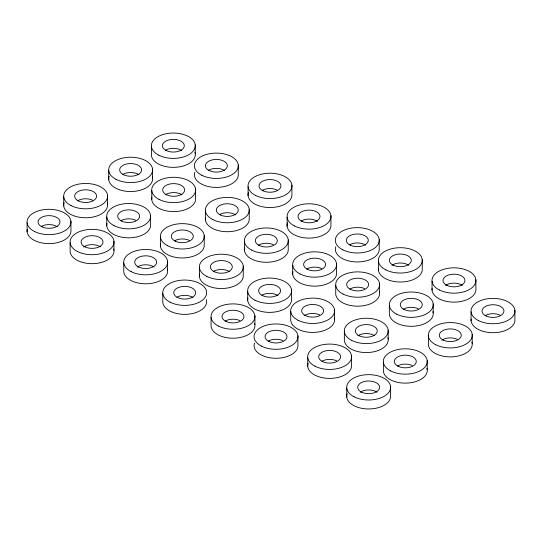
<?xml version="1.0" encoding="UTF-8"?>
<svg xmlns="http://www.w3.org/2000/svg" width="542" height="542" viewBox="0 0 542 542"><rect width="100%" height="100%" fill="white"/><g stroke="black" fill="none" stroke-linecap="round" stroke-linejoin="round"><path stroke-width="0.81" d="M514.9 310.288L514.9 319.252A21.958 12.676 0 0 1 492.888 332.7A21.958 12.676 0 0 1 471.079 319.143M475.883 279.726L475.883 288.69A21.958 12.676 0 0 1 453.864 302.138A21.958 12.676 0 0 1 432.062 288.574M472.211 334.475L472.211 343.438M471.066 311.833L471.066 320.796M433.193 303.906L433.193 312.87M432.049 281.271L432.049 290.234M428.383 336.02L428.383 344.983A21.958 12.676 0 0 0 452.78 356.805A21.958 12.676 0 0 0 471.953 342.124M427.211 360.715L427.211 369.678M422.252 259.598L422.252 268.561A21.958 12.676 0 0 1 400.233 282.009A21.958 12.676 0 0 1 378.431 268.446M390.586 386.548L390.586 395.511A21.958 12.676 0 0 1 367.13 408.932A21.958 12.676 0 0 1 347.151 393.756M389.359 305.451L389.359 314.414A21.958 12.676 0 0 0 413.756 326.237A21.958 12.676 0 0 0 432.929 311.555M388.187 330.146L388.187 339.109M383.377 362.259L383.377 371.223A21.958 12.676 0 0 0 407.774 383.045A21.958 12.676 0 0 0 426.954 368.364M379.563 283.778L379.563 292.741M379.217 239.544L379.217 248.507A21.958 12.676 0 0 1 355.769 261.922A21.958 12.676 0 0 1 335.789 246.745M378.418 261.142L378.418 270.106M351.562 355.986L351.562 364.949A21.958 12.676 0 0 1 328.113 378.363A21.958 12.676 0 0 1 308.134 363.187M346.751 388.092L346.751 397.056M344.36 331.69L344.36 340.654A21.958 12.676 0 0 0 368.756 352.476A21.958 12.676 0 0 0 387.93 337.795M336.528 263.724L336.528 272.687A21.958 12.676 0 0 1 313.791 286.129A21.958 12.676 0 0 1 292.856 271.745M335.728 285.322L335.728 294.286A21.958 12.676 0 0 0 360.125 306.108A21.958 12.676 0 0 0 379.305 291.427M334.563 310.017L334.563 318.981M330.932 215.689L330.932 224.652A21.958 12.676 0 0 1 307.483 238.073A21.958 12.676 0 0 1 287.497 222.898M307.734 357.53L307.734 366.494M297.931 335.857L297.931 344.82A21.958 12.676 0 0 1 274.482 358.235A21.958 12.676 0 0 1 254.503 343.066M292.7 265.268L292.7 274.232M291.908 185.127L291.908 194.09A21.958 12.676 0 0 1 268.459 207.505A21.958 12.676 0 0 1 248.48 192.329M291.528 289.963L291.528 298.927A21.958 12.676 0 0 1 268.791 312.368A21.958 12.676 0 0 1 247.857 297.985M290.729 311.562L290.729 320.525A21.958 12.676 0 0 0 315.126 332.348A21.958 12.676 0 0 0 334.299 317.666M288.242 239.876L288.242 248.839A21.958 12.676 0 0 1 265.505 262.274A21.958 12.676 0 0 1 244.571 247.897M287.097 217.234L287.097 226.197M254.903 315.803L254.903 324.766M249.225 209.307L249.225 218.27A21.958 12.676 0 0 1 226.488 231.712A21.958 12.676 0 0 1 205.553 217.328M248.08 186.672L248.08 195.635M247.694 291.508L247.694 300.471M244.408 241.42L244.408 250.384M243.243 266.115L243.243 275.079A21.958 12.676 0 0 1 220.506 288.513A21.958 12.676 0 0 1 199.571 274.137M238.284 164.998L238.284 173.962A21.958 12.676 0 0 1 214.828 187.376A21.958 12.676 0 0 1 194.849 172.2M211.068 317.348L211.068 326.311A21.958 12.676 0 0 0 235.465 338.133A21.958 12.676 0 0 0 254.638 323.452M205.391 210.852L205.391 219.815M204.219 235.546L204.219 244.51A21.958 12.676 0 0 1 181.482 257.951A21.958 12.676 0 0 1 160.547 243.568M199.409 267.66L199.409 276.623M195.594 189.178L195.594 198.142A21.958 12.676 0 0 1 172.857 211.583A21.958 12.676 0 0 1 151.923 197.2M195.249 144.944L195.249 153.908M167.593 261.386L167.593 270.35M162.783 293.493L162.783 302.456A21.958 12.676 0 0 0 187.18 314.279A21.958 12.676 0 0 0 206.353 299.597M160.391 237.091L160.391 246.054M152.559 169.124L152.559 178.088M151.76 190.723L151.76 199.686M151.414 146.489L151.414 155.452A21.958 12.676 0 0 0 175.811 167.275A21.958 12.676 0 0 0 194.991 152.587M150.588 215.418L150.588 224.381A21.958 12.676 0 0 1 127.851 237.823A21.958 12.676 0 0 1 106.923 223.44M123.759 262.931L123.759 271.894A21.958 12.676 0 0 0 148.156 283.717A21.958 12.676 0 0 0 167.336 269.028M113.962 241.258L113.962 250.221M108.732 170.669L108.732 179.632M107.56 195.364L107.56 204.327M106.76 216.963L106.76 225.926M70.934 221.204L70.934 230.167A21.958 12.676 0 0 1 48.197 243.602A21.958 12.676 0 0 1 27.263 229.225M70.135 242.802L70.135 251.766A21.958 12.676 0 0 0 94.532 263.588A21.958 12.676 0 0 0 113.705 248.907M63.726 196.909L63.726 205.872M27.1 222.748L27.1 231.712M261.8 295.248A10.976 6.341 0 0 1 277.978 295.593M485.171 315.573A10.976 6.341 0 0 1 499.988 315.146M397.482 365.999A10.976 6.341 0 0 1 412.299 365.565M357.815 335.844A10.976 6.341 0 0 1 374.637 335.776M306.799 269.008A10.976 6.341 0 0 1 321.616 268.581M445.51 285.417A10.976 6.341 0 0 1 462.326 285.356M441.838 340.166A10.976 6.341 0 0 1 457.299 339.326M321.833 361.27A10.976 6.341 0 0 1 336.65 360.837M403.458 309.191A10.976 6.341 0 0 1 418.275 308.764M268.202 341.142A10.976 6.341 0 0 1 283.019 340.708M391.88 265.289A10.976 6.341 0 0 1 408.702 265.228M225.167 321.088A10.976 6.341 0 0 1 239.984 320.654M304.191 315.715A10.976 6.341 0 0 1 319.644 314.875M349.827 289.062A10.976 6.341 0 0 1 364.644 288.635M349.488 244.828A10.976 6.341 0 0 1 365.667 245.174M360.213 392.245A10.976 6.341 0 0 1 377.036 392.184M301.203 220.973A10.976 6.341 0 0 1 317.382 221.319M213.507 271.4A10.976 6.341 0 0 1 229.693 271.745M258.514 245.16A10.976 6.341 0 0 1 273.331 244.727M176.882 297.233A10.976 6.341 0 0 1 193.06 297.578M174.49 240.831A10.976 6.341 0 0 1 189.307 240.404M262.179 190.411A10.976 6.341 0 0 1 276.996 189.978M137.221 267.077A10.976 6.341 0 0 1 154.043 267.016M219.49 214.591A10.976 6.341 0 0 1 235.675 214.937M83.59 246.949A10.976 6.341 0 0 1 100.412 246.888M208.548 170.283A10.976 6.341 0 0 1 224.727 170.628M120.859 220.702A10.976 6.341 0 0 1 135.676 220.276M165.859 194.463A10.976 6.341 0 0 1 182.044 194.808M41.199 226.488A10.976 6.341 0 0 1 57.384 226.834M107.302 203.013A21.958 12.676 0 0 1 85.257 217.776A21.958 12.676 0 0 1 64.125 202.572M77.824 200.648A10.976 6.341 0 0 1 92.641 200.222M152.302 176.773A21.958 12.676 0 0 1 130.256 191.536A21.958 12.676 0 0 1 109.132 176.333M122.831 174.409A10.976 6.341 0 0 1 139.009 174.754M165.52 150.229A10.976 6.341 0 0 1 181.699 150.574M262.613 295.62A10.976 6.341 0 0 0 280.438 291.799A10.976 6.341 0 0 0 265.79 284.794A10.976 6.341 0 0 0 262.613 295.62M255.058 300.227A21.958 12.676 0 0 0 291.129 293.263A21.958 12.676 0 0 0 262.646 278.717A21.958 12.676 0 0 0 255.058 300.227M485.984 315.945A10.976 6.341 0 0 0 503.809 312.124A10.976 6.341 0 0 0 489.162 305.119A10.976 6.341 0 0 0 485.984 315.945M478.43 320.552A21.958 12.676 0 0 0 514.5 313.594A21.958 12.676 0 0 0 486.018 299.042A21.958 12.676 0 0 0 478.43 320.552M398.295 366.365A10.976 6.341 0 0 0 416.121 362.544A10.976 6.341 0 0 0 401.473 355.545A10.976 6.341 0 0 0 398.295 366.365M390.741 370.979A21.958 12.676 0 0 0 426.811 364.014A21.958 12.676 0 0 0 398.329 349.461A21.958 12.676 0 0 0 390.741 370.979M359.271 335.803A10.976 6.341 0 0 0 377.096 331.982A10.976 6.341 0 0 0 362.449 324.976A10.976 6.341 0 0 0 359.271 335.803M351.724 340.41A21.958 12.676 0 0 0 387.787 333.445A21.958 12.676 0 0 0 359.312 318.899A21.958 12.676 0 0 0 351.724 340.41M307.612 269.381A10.976 6.341 0 0 0 325.437 265.56A10.976 6.341 0 0 0 310.79 258.554A10.976 6.341 0 0 0 307.612 269.381M300.065 273.988A21.958 12.676 0 0 0 336.128 267.023A21.958 12.676 0 0 0 307.653 252.477A21.958 12.676 0 0 0 300.065 273.988M446.96 285.377A10.976 6.341 0 0 0 464.785 281.555A10.976 6.341 0 0 0 450.145 274.557A10.976 6.341 0 0 0 446.96 285.377M439.413 289.99A21.958 12.676 0 0 0 475.476 283.026A21.958 12.676 0 0 0 447.001 268.473A21.958 12.676 0 0 0 439.413 289.99M443.295 340.125A10.976 6.341 0 0 0 461.12 336.304A10.976 6.341 0 0 0 446.472 329.306A10.976 6.341 0 0 0 443.295 340.125M435.748 344.739A21.958 12.676 0 0 0 471.811 337.774A21.958 12.676 0 0 0 443.336 323.222A21.958 12.676 0 0 0 435.748 344.739M322.646 361.636A10.976 6.341 0 0 0 340.471 357.815A10.976 6.341 0 0 0 325.823 350.816A10.976 6.341 0 0 0 322.646 361.636M315.098 366.25A21.958 12.676 0 0 0 351.162 359.285A21.958 12.676 0 0 0 322.686 344.732A21.958 12.676 0 0 0 315.098 366.25M404.271 309.563A10.976 6.341 0 0 0 422.103 305.742A10.976 6.341 0 0 0 407.455 298.737A10.976 6.341 0 0 0 404.271 309.563M396.724 314.17A21.958 12.676 0 0 0 432.794 307.206A21.958 12.676 0 0 0 404.312 292.66A21.958 12.676 0 0 0 396.724 314.17M269.015 341.507A10.976 6.341 0 0 0 286.84 337.686A10.976 6.341 0 0 0 272.192 330.688A10.976 6.341 0 0 0 269.015 341.507M261.468 346.121A21.958 12.676 0 0 0 297.531 339.156A21.958 12.676 0 0 0 269.056 324.604A21.958 12.676 0 0 0 261.468 346.121M393.329 265.248A10.976 6.341 0 0 0 411.154 261.427A10.976 6.341 0 0 0 396.514 254.428A10.976 6.341 0 0 0 393.329 265.248M385.782 269.862A21.958 12.676 0 0 0 421.845 262.897A21.958 12.676 0 0 0 393.37 248.344A21.958 12.676 0 0 0 385.782 269.862M225.98 321.453A10.976 6.341 0 0 0 243.812 317.632A10.976 6.341 0 0 0 229.164 310.634A10.976 6.341 0 0 0 225.98 321.453M218.433 326.067A21.958 12.676 0 0 0 254.503 319.103A21.958 12.676 0 0 0 226.021 304.55A21.958 12.676 0 0 0 218.433 326.067M305.641 315.674A10.976 6.341 0 0 0 323.466 311.853A10.976 6.341 0 0 0 308.825 304.848A10.976 6.341 0 0 0 305.641 315.674M298.093 320.281A21.958 12.676 0 0 0 334.157 313.323A21.958 12.676 0 0 0 305.681 298.771A21.958 12.676 0 0 0 298.093 320.281M350.647 289.435A10.976 6.341 0 0 0 368.472 285.614A10.976 6.341 0 0 0 353.824 278.608A10.976 6.341 0 0 0 350.647 289.435M343.093 294.042A21.958 12.676 0 0 0 379.163 287.084A21.958 12.676 0 0 0 350.681 272.531A21.958 12.676 0 0 0 343.093 294.042M350.301 245.194A10.976 6.341 0 0 0 368.126 241.373A10.976 6.341 0 0 0 353.479 234.374A10.976 6.341 0 0 0 350.301 245.194M342.747 249.808A21.958 12.676 0 0 0 378.817 242.843A21.958 12.676 0 0 0 350.335 228.29A21.958 12.676 0 0 0 342.747 249.808M361.663 392.205A10.976 6.341 0 0 0 379.488 388.384A10.976 6.341 0 0 0 364.847 381.378A10.976 6.341 0 0 0 361.663 392.205M354.116 396.812A21.958 12.676 0 0 0 390.186 389.854A21.958 12.676 0 0 0 361.704 375.301A21.958 12.676 0 0 0 354.116 396.812M302.016 221.346A10.976 6.341 0 0 0 319.841 217.525A10.976 6.341 0 0 0 305.193 210.52A10.976 6.341 0 0 0 302.016 221.346M294.462 225.953A21.958 12.676 0 0 0 330.532 218.995A21.958 12.676 0 0 0 302.05 204.442A21.958 12.676 0 0 0 294.462 225.953M214.327 271.766A10.976 6.341 0 0 0 232.152 267.944A10.976 6.341 0 0 0 217.505 260.946A10.976 6.341 0 0 0 214.327 271.766M206.773 276.379A21.958 12.676 0 0 0 242.843 269.415A21.958 12.676 0 0 0 214.361 254.862A21.958 12.676 0 0 0 206.773 276.379M259.327 245.526A10.976 6.341 0 0 0 277.152 241.705A10.976 6.341 0 0 0 262.504 234.706A10.976 6.341 0 0 0 259.327 245.526M251.779 250.14A21.958 12.676 0 0 0 287.843 243.175A21.958 12.676 0 0 0 259.361 228.622A21.958 12.676 0 0 0 251.779 250.14M177.695 297.605A10.976 6.341 0 0 0 195.52 293.784A10.976 6.341 0 0 0 180.879 286.779A10.976 6.341 0 0 0 177.695 297.605M170.147 302.212A21.958 12.676 0 0 0 206.211 295.255A21.958 12.676 0 0 0 177.735 280.702A21.958 12.676 0 0 0 170.147 302.212M175.303 241.204A10.976 6.341 0 0 0 193.128 237.376A10.976 6.341 0 0 0 178.481 230.377A10.976 6.341 0 0 0 175.303 241.204M167.756 245.811A21.958 12.676 0 0 0 203.819 238.846A21.958 12.676 0 0 0 175.344 224.3A21.958 12.676 0 0 0 167.756 245.811M262.992 190.777A10.976 6.341 0 0 0 280.817 186.956A10.976 6.341 0 0 0 266.169 179.958A10.976 6.341 0 0 0 262.992 190.777M255.445 195.391A21.958 12.676 0 0 0 291.508 188.426A21.958 12.676 0 0 0 263.033 173.874A21.958 12.676 0 0 0 255.445 195.391M138.677 267.037A10.976 6.341 0 0 0 156.502 263.216A10.976 6.341 0 0 0 141.855 256.217A10.976 6.341 0 0 0 138.677 267.037M131.13 271.65A21.958 12.676 0 0 0 167.193 264.686A21.958 12.676 0 0 0 138.711 250.133A21.958 12.676 0 0 0 131.13 271.65M220.303 214.964A10.976 6.341 0 0 0 238.128 211.136A10.976 6.341 0 0 0 223.487 204.138A10.976 6.341 0 0 0 220.303 214.964M212.755 219.571A21.958 12.676 0 0 0 248.819 212.606A21.958 12.676 0 0 0 220.343 198.06A21.958 12.676 0 0 0 212.755 219.571M85.047 246.908A10.976 6.341 0 0 0 102.872 243.087A10.976 6.341 0 0 0 88.224 236.088A10.976 6.341 0 0 0 85.047 246.908M77.499 251.522A21.958 12.676 0 0 0 113.563 244.557A21.958 12.676 0 0 0 85.087 230.004A21.958 12.676 0 0 0 77.499 251.522M209.361 170.649A10.976 6.341 0 0 0 227.186 166.828A10.976 6.341 0 0 0 212.545 159.829A10.976 6.341 0 0 0 209.361 170.649M201.814 175.262A21.958 12.676 0 0 0 237.877 168.298A21.958 12.676 0 0 0 209.402 153.745A21.958 12.676 0 0 0 201.814 175.262M121.672 221.075A10.976 6.341 0 0 0 139.497 217.254A10.976 6.341 0 0 0 124.85 210.249A10.976 6.341 0 0 0 121.672 221.075M114.125 225.682A21.958 12.676 0 0 0 150.188 218.717A21.958 12.676 0 0 0 121.713 204.171A21.958 12.676 0 0 0 114.125 225.682M166.672 194.835A10.976 6.341 0 0 0 184.504 191.014A10.976 6.341 0 0 0 169.856 184.009A10.976 6.341 0 0 0 166.672 194.835M159.124 199.442A21.958 12.676 0 0 0 195.195 192.478A21.958 12.676 0 0 0 166.712 177.932A21.958 12.676 0 0 0 159.124 199.442M42.012 226.854A10.976 6.341 0 0 0 59.837 223.033A10.976 6.341 0 0 0 45.196 216.034A10.976 6.341 0 0 0 42.012 226.854M34.464 231.468A21.958 12.676 0 0 0 70.528 224.503A21.958 12.676 0 0 0 42.052 209.95A21.958 12.676 0 0 0 34.464 231.468M78.644 201.021A10.976 6.341 0 0 0 96.469 197.193A10.976 6.341 0 0 0 81.822 190.195A10.976 6.341 0 0 0 78.644 201.021M71.09 205.628A21.958 12.676 0 0 0 107.16 198.663A21.958 12.676 0 0 0 78.678 184.117A21.958 12.676 0 0 0 71.09 205.628M123.644 174.781A10.976 6.341 0 0 0 141.469 170.954A10.976 6.341 0 0 0 126.821 163.955A10.976 6.341 0 0 0 123.644 174.781M116.096 179.388A21.958 12.676 0 0 0 152.16 172.424A21.958 12.676 0 0 0 123.678 157.878A21.958 12.676 0 0 0 116.096 179.388M166.333 150.595A10.976 6.341 0 0 0 184.158 146.774A10.976 6.341 0 0 0 169.51 139.775A10.976 6.341 0 0 0 166.333 150.595M158.779 155.208A21.958 12.676 0 0 0 194.849 148.244A21.958 12.676 0 0 0 166.367 133.691A21.958 12.676 0 0 0 158.779 155.208"/></g></svg>
